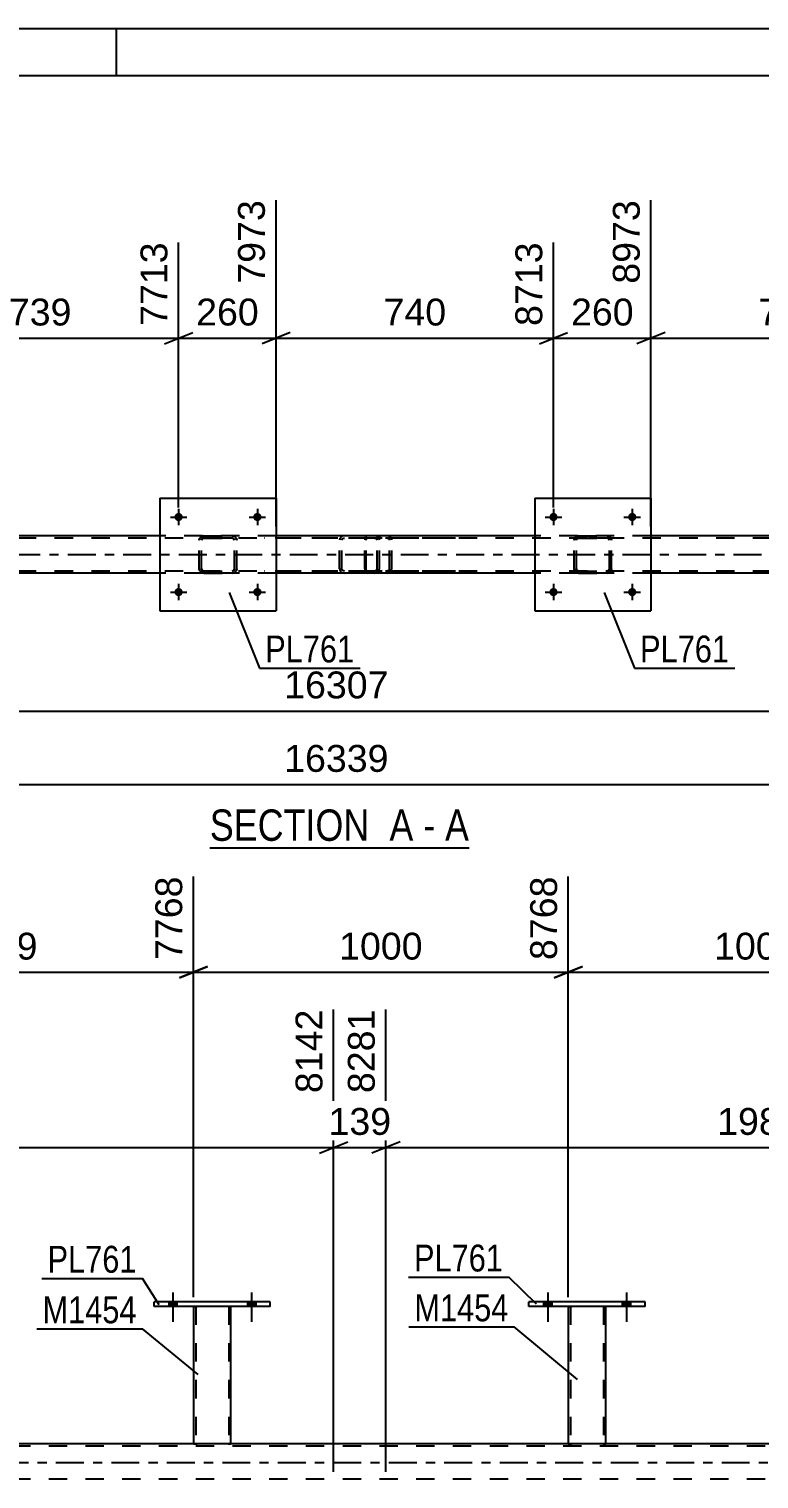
# Model space of a CAD drawing. Header units: millimetres. Extents: x 0 to 841, y 0 to 594.
# Drawn here: x 411.7 to 489.5, y 439.5 to 594 of the extents above; entities that cross this region are included whole.
import ezdxf

# ---------------------------------------------------------------- set-up
doc = ezdxf.new("R2010")
doc.units = ezdxf.units.MM
doc.linetypes.add('DXK_LINE_DOT2', pattern=[3.9198, 1.9599, -1.9599])
doc.linetypes.add('DXK_LINE_DOT3', pattern=[5.9187, 2.979, -0.9799, 0.9799, -0.9799])
doc.styles.add('Arial', font='ARIAL.TTF', dxfattribs={"height": 0.2})
doc.styles.add('Arial Narrow', font='ARIALN.TTF', dxfattribs={"height": 0.2})

# ---------------------------------------------------------------- blocks, each defined once
blk = doc.blocks.new('Unknown-318895815-1115')
at = {"color": 5, "linetype": 'Continuous'}
for p, q in [((841, 594), (0, 594)), ((421, 589), (421, 594)), ((836, 589), (5, 589))]:
    blk.add_line(p, q, dxfattribs=at)
blk = doc.blocks.new('Unknown-318895815-12 - 1938')
at = {"color": 6, "linetype": 'Continuous'}
blk.add_line((430.95, 506.73), (458.6, 506.73), dxfattribs=at)
at = {"color": 0, "linetype": 'Continuous'}
for points in [[(449.06, 507.48), (449.06, 510.98), (430.95, 510.98), (430.95, 507.48)], [(452.67, 507.48), (452.67, 510.98), (450.11, 510.98), (450.11, 507.48)], [(454.99, 507.48), (454.99, 510.98), (453.72, 510.98), (453.72, 507.48)], [(458.6, 507.48), (458.6, 510.98), (456.04, 510.98), (456.04, 507.48)]]:
    blk.add_wipeout(points, dxfattribs=at)
at = {"color": 7, "linetype": 'Continuous', "style": 'Arial Narrow'}
for s, p in [('SECTION ', (430.95, 507.48)), ('A', (450.11, 507.48)), ('A', (456.04, 507.48)), ('-', (453.72, 507.48))]:
    blk.add_text(s, height=3.34, dxfattribs=at).set_placement(p)
blk = doc.blocks.new('Part-318895815-3009 - 2943')
at = {"color": 2, "linetype": 'Continuous'}
for p, q in [((425, 457.86), (425, 458.34)), ((437.4, 458.34), (425, 458.34)), ((437.4, 457.86), (425, 457.86)), ((437.4, 457.86), (437.4, 458.34))]:
    blk.add_line(p, q, dxfattribs=at)
blk = doc.blocks.new('Part-318895815-3004 - 2943')
at = {"color": 2, "linetype": 'Continuous'}
for p, q in [((469.19, 457.86), (469.19, 443.22)), ((473.19, 443.22), (473.19, 457.86)), ((469.19, 443.22), (469.22, 443.22)), ((469.33, 443.22), (469.22, 443.22)), ((469.48, 443.22), (469.33, 443.22)), ((472.89, 443.22), (469.48, 443.22)), ((473.05, 443.22), (472.89, 443.22)), ((473.15, 443.22), (473.05, 443.22)), ((473.15, 443.22), (473.18, 443.22))]:
    blk.add_line(p, q, dxfattribs=at)
at = {"color": 7, "linetype": 'DXK_LINE_DOT2'}
for p, q in [((469.19, 457.86), (469.19, 457.86)), ((469.19, 457.86), (469.19, 457.86)), ((469.19, 457.86), (469.19, 457.86)), ((469.22, 457.86), (469.19, 457.86)), ((469.19, 457.86), (469.22, 457.86)), ((469.33, 457.86), (469.22, 457.86)), ((469.22, 457.86), (469.33, 457.86)), ((469.48, 457.86), (469.33, 457.86)), ((469.33, 457.86), (469.48, 457.86)), ((469.43, 457.86), (469.43, 457.86)), ((469.43, 457.86), (469.43, 443.22)), ((469.44, 457.86), (469.43, 457.86)), ((469.43, 457.86), (469.44, 457.86)), ((469.5, 457.86), (469.44, 457.86)), ((469.44, 457.86), (469.5, 457.86)), ((472.89, 457.86), (469.48, 457.86)), ((472.89, 457.86), (469.48, 457.86)), ((472.8, 457.86), (469.5, 457.86)), ((469.5, 457.86), (469.57, 457.86)), ((472.88, 457.86), (469.57, 457.86)), ((472.88, 457.86), (472.8, 457.86)), ((472.93, 457.86), (472.88, 457.86)), ((472.88, 457.86), (472.93, 457.86)), ((472.89, 457.86), (473.05, 457.86)), ((473.05, 457.86), (472.89, 457.86)), ((472.95, 457.86), (472.93, 457.86)), ((472.93, 457.86), (472.95, 457.86)), ((472.95, 457.86), (472.95, 457.86)), ((472.95, 457.86), (472.95, 443.22)), ((473.05, 457.86), (473.15, 457.86)), ((473.15, 457.86), (473.05, 457.86)), ((473.15, 457.86), (473.19, 457.86)), ((473.19, 457.86), (473.15, 457.86)), ((473.19, 457.86), (473.19, 457.86)), ((473.19, 457.86), (473.19, 457.86)), ((473.19, 457.86), (473.19, 457.86)), ((469.19, 443.22), (469.19, 443.22)), ((469.19, 443.22), (469.19, 443.22)), ((469.19, 443.22), (469.19, 443.22)), ((469.19, 443.22), (469.22, 443.22)), ((469.22, 443.22), (469.33, 443.22)), ((469.33, 443.22), (469.48, 443.22)), ((469.44, 443.22), (469.43, 443.22)), ((469.43, 443.22), (469.44, 443.22)), ((469.5, 443.22), (469.44, 443.22)), ((469.44, 443.22), (469.48, 443.22)), ((472.89, 443.22), (469.48, 443.22)), ((469.48, 443.22), (469.5, 443.22)), ((472.8, 443.22), (469.5, 443.22)), ((469.5, 443.22), (469.57, 443.22)), ((472.93, 443.22), (469.57, 443.22)), ((472.88, 443.22), (472.8, 443.22)), ((472.93, 443.22), (472.88, 443.22)), ((472.89, 443.22), (473.05, 443.22)), ((472.95, 443.22), (472.93, 443.22)), ((472.93, 443.22), (472.95, 443.22)), ((473.05, 443.22), (473.15, 443.22)), ((473.15, 443.22), (473.19, 443.22)), ((473.18, 443.22), (473.19, 443.22)), ((473.19, 443.22), (473.19, 443.22)), ((473.19, 443.22), (473.19, 443.22)), ((473.19, 443.22), (473.19, 443.22))]:
    blk.add_line(p, q, dxfattribs=at)
blk = doc.blocks.new('Part-318895815-3373 - 2943')
at = {"color": 2, "linetype": 'Continuous'}
for p, q in [((464.99, 457.86), (464.99, 458.34)), ((477.39, 458.34), (464.99, 458.34)), ((477.39, 457.86), (464.99, 457.86)), ((477.39, 457.86), (477.39, 458.34))]:
    blk.add_line(p, q, dxfattribs=at)
blk = doc.blocks.new('Bolt-318895815-3330 - 2943')
at = {"linetype": 'Continuous'}
for points in [[(466.55, 457.86), (467.43, 457.86), (467.43, 458.34), (466.55, 458.34)], [(474.95, 457.86), (475.83, 457.86), (475.83, 458.34), (474.95, 458.34)]]:
    blk.add_hatch(color=1, dxfattribs=at).paths.add_polyline_path(points)
at = {"color": 1, "linetype": 'Continuous'}
for p, q in [((466.99, 459.34), (466.99, 456.22)), ((475.39, 459.34), (475.39, 456.22)), ((466.55, 458.34), (466.55, 457.86)), ((467.43, 458.34), (467.43, 457.86)), ((474.95, 458.34), (474.95, 457.86)), ((475.83, 458.34), (475.83, 457.86))]:
    blk.add_line(p, q, dxfattribs=at)
blk = doc.blocks.new('Part-318895815-3314 - 2943')
at = {"color": 7, "linetype": 'DXK_LINE_DOT2'}
for p, q in [((725.39, 442.98), (136.35, 442.98)), ((433.2, 443.22), (429.2, 443.22)), ((473.19, 443.22), (469.19, 443.22)), ((725.39, 439.46), (136.35, 439.46))]:
    blk.add_line(p, q, dxfattribs=at)
at = {"color": 2, "linetype": 'Continuous'}
for p, q in [((429.2, 443.22), (393.25, 443.22)), ((469.19, 443.22), (433.2, 443.22)), ((509.19, 443.22), (473.19, 443.22))]:
    blk.add_line(p, q, dxfattribs=at)
at = {"color": 7, "linetype": 'DXK_LINE_DOT3'}
blk.add_line((136.35, 441.22), (725.39, 441.22), dxfattribs=at)
blk = doc.blocks.new('Bolt-318895815-3325 - 2943')
at = {"linetype": 'Continuous'}
for points in [[(466.55, 457.86), (467.43, 457.86), (467.43, 458.34), (466.55, 458.34)], [(474.95, 457.86), (475.83, 457.86), (475.83, 458.34), (474.95, 458.34)]]:
    blk.add_hatch(color=1, dxfattribs=at).paths.add_polyline_path(points)
at = {"color": 1, "linetype": 'Continuous'}
for p, q in [((466.99, 459.34), (466.99, 456.22)), ((475.39, 459.34), (475.39, 456.22)), ((466.55, 458.34), (466.55, 457.86)), ((467.43, 458.34), (467.43, 457.86)), ((474.95, 458.34), (474.95, 457.86)), ((475.83, 458.34), (475.83, 457.86))]:
    blk.add_line(p, q, dxfattribs=at)
blk = doc.blocks.new('Bolt-318895815-3329 - 2943')
at = {"linetype": 'Continuous'}
for points in [[(426.56, 457.86), (427.44, 457.86), (427.44, 458.34), (426.56, 458.34)], [(434.96, 457.86), (435.84, 457.86), (435.84, 458.34), (434.96, 458.34)]]:
    blk.add_hatch(color=1, dxfattribs=at).paths.add_polyline_path(points)
at = {"color": 1, "linetype": 'Continuous'}
for p, q in [((427, 459.34), (427, 456.22)), ((435.4, 459.34), (435.4, 456.22)), ((426.56, 458.34), (426.56, 457.86)), ((427.44, 458.34), (427.44, 457.86)), ((434.96, 458.34), (434.96, 457.86)), ((435.84, 458.34), (435.84, 457.86))]:
    blk.add_line(p, q, dxfattribs=at)
blk = doc.blocks.new('Bolt-318895815-3341 - 2943')
at = {"linetype": 'Continuous'}
for points in [[(426.56, 457.86), (427.44, 457.86), (427.44, 458.34), (426.56, 458.34)], [(434.96, 457.86), (435.84, 457.86), (435.84, 458.34), (434.96, 458.34)]]:
    blk.add_hatch(color=1, dxfattribs=at).paths.add_polyline_path(points)
at = {"color": 1, "linetype": 'Continuous'}
for p, q in [((427, 459.34), (427, 456.22)), ((435.4, 459.34), (435.4, 456.22)), ((426.56, 458.34), (426.56, 457.86)), ((427.44, 458.34), (427.44, 457.86)), ((434.96, 458.34), (434.96, 457.86)), ((435.84, 458.34), (435.84, 457.86))]:
    blk.add_line(p, q, dxfattribs=at)
blk = doc.blocks.new('Part-318895815-3358 - 2943')
at = {"color": 2, "linetype": 'Continuous'}
for p, q in [((429.2, 457.86), (429.2, 443.22)), ((433.2, 443.22), (433.2, 457.86)), ((429.21, 443.22), (429.23, 443.22)), ((429.34, 443.22), (429.23, 443.22)), ((429.49, 443.22), (429.34, 443.22)), ((432.9, 443.22), (429.49, 443.22)), ((433.06, 443.22), (432.9, 443.22)), ((433.16, 443.22), (433.06, 443.22)), ((433.16, 443.22), (433.19, 443.22))]:
    blk.add_line(p, q, dxfattribs=at)
at = {"color": 7, "linetype": 'DXK_LINE_DOT2'}
for p, q in [((429.2, 457.86), (429.2, 457.86)), ((429.2, 457.86), (429.2, 457.86)), ((429.2, 457.86), (429.2, 457.86)), ((429.23, 457.86), (429.2, 457.86)), ((429.2, 457.86), (429.23, 457.86)), ((429.34, 457.86), (429.23, 457.86)), ((429.23, 457.86), (429.34, 457.86)), ((429.49, 457.86), (429.34, 457.86)), ((429.34, 457.86), (429.49, 457.86)), ((429.44, 457.86), (429.44, 457.86)), ((429.44, 457.86), (429.44, 443.22)), ((429.46, 457.86), (429.44, 457.86)), ((429.44, 457.86), (429.46, 457.86)), ((429.51, 457.86), (429.46, 457.86)), ((429.46, 457.86), (429.51, 457.86)), ((432.9, 457.86), (429.49, 457.86)), ((432.9, 457.86), (429.49, 457.86)), ((432.81, 457.86), (429.51, 457.86)), ((429.51, 457.86), (429.59, 457.86)), ((432.89, 457.86), (429.59, 457.86)), ((432.89, 457.86), (432.81, 457.86)), ((432.94, 457.86), (432.89, 457.86)), ((432.89, 457.86), (432.94, 457.86)), ((432.9, 457.86), (433.06, 457.86)), ((433.06, 457.86), (432.9, 457.86)), ((432.96, 457.86), (432.94, 457.86)), ((432.94, 457.86), (432.96, 457.86)), ((432.96, 457.86), (432.96, 457.86)), ((432.96, 457.86), (432.96, 443.22)), ((433.06, 457.86), (433.16, 457.86)), ((433.16, 457.86), (433.06, 457.86)), ((433.16, 457.86), (433.2, 457.86)), ((433.2, 457.86), (433.16, 457.86)), ((433.2, 457.86), (433.2, 457.86)), ((433.2, 457.86), (433.2, 457.86)), ((433.2, 457.86), (433.2, 457.86)), ((429.2, 443.22), (429.2, 443.22)), ((429.2, 443.22), (429.2, 443.22)), ((429.2, 443.22), (429.21, 443.22)), ((429.2, 443.22), (429.23, 443.22)), ((429.23, 443.22), (429.34, 443.22)), ((429.34, 443.22), (429.49, 443.22)), ((429.46, 443.22), (429.44, 443.22)), ((429.44, 443.22), (429.46, 443.22)), ((429.51, 443.22), (429.46, 443.22)), ((429.46, 443.22), (429.49, 443.22)), ((432.9, 443.22), (429.49, 443.22)), ((429.49, 443.22), (429.51, 443.22)), ((432.81, 443.22), (429.51, 443.22)), ((429.51, 443.22), (429.59, 443.22)), ((432.94, 443.22), (429.59, 443.22)), ((432.89, 443.22), (432.81, 443.22)), ((432.94, 443.22), (432.89, 443.22)), ((432.9, 443.22), (433.06, 443.22)), ((432.96, 443.22), (432.94, 443.22)), ((432.94, 443.22), (432.96, 443.22)), ((433.06, 443.22), (433.16, 443.22)), ((433.16, 443.22), (433.2, 443.22)), ((433.19, 443.22), (433.2, 443.22)), ((433.2, 443.22), (433.2, 443.22)), ((433.2, 443.22), (433.2, 443.22)), ((433.2, 443.22), (433.2, 443.22))]:
    blk.add_line(p, q, dxfattribs=at)
blk = doc.blocks.new('Part-318895815-1985 - 1938')
at = {"color": 7, "linetype": 'DXK_LINE_DOT2'}
for p, q in [((429.82, 539.51), (429.86, 539.7)), ((429.86, 539.7), (429.82, 539.51)), ((429.82, 536.47), (429.82, 539.51)), ((430.08, 539.61), (430.06, 539.51)), ((430.06, 539.51), (430.08, 539.6)), ((430.06, 536.47), (430.06, 539.51)), ((430.08, 539.6), (430.13, 539.68)), ((430.13, 539.68), (430.08, 539.61)), ((430.12, 539.96), (430.3, 539.99)), ((430.3, 539.99), (430.12, 539.96)), ((430.21, 539.74), (430.13, 539.68)), ((430.13, 539.68), (430.21, 539.73)), ((430.21, 539.73), (430.3, 539.75)), ((430.3, 539.75), (430.21, 539.74)), ((430.3, 539.99), (433.34, 539.99)), ((430.3, 539.99), (430.3, 539.99)), ((430.3, 539.99), (433.34, 539.99)), ((430.3, 539.75), (433.34, 539.75)), ((430.3, 539.75), (430.3, 539.75)), ((433.34, 539.75), (430.3, 539.75)), ((433.34, 539.99), (433.34, 539.99)), ((433.34, 539.99), (433.53, 539.96)), ((433.53, 539.96), (433.34, 539.99)), ((433.34, 539.75), (433.34, 539.75)), ((433.34, 539.75), (433.43, 539.73)), ((433.43, 539.74), (433.34, 539.75)), ((433.51, 539.68), (433.43, 539.74)), ((433.43, 539.73), (433.51, 539.68)), ((433.51, 539.68), (433.56, 539.6)), ((433.56, 539.61), (433.51, 539.68)), ((433.58, 539.51), (433.56, 539.61)), ((433.56, 539.6), (433.58, 539.51)), ((433.58, 536.47), (433.58, 539.51)), ((433.79, 539.7), (433.82, 539.51)), ((433.82, 539.51), (433.79, 539.7)), ((433.82, 536.47), (433.82, 539.51)), ((429.86, 536.29), (429.82, 536.47)), ((429.82, 536.47), (429.86, 536.29)), ((430.08, 536.38), (430.06, 536.47)), ((430.06, 536.47), (430.08, 536.38)), ((430.13, 536.3), (430.08, 536.38)), ((430.08, 536.38), (430.13, 536.3)), ((430.21, 536.25), (430.13, 536.3)), ((430.13, 536.3), (430.21, 536.25)), ((430.3, 536.23), (430.21, 536.25)), ((430.21, 536.25), (430.3, 536.23)), ((433.43, 536.25), (433.34, 536.23)), ((433.34, 536.23), (433.43, 536.25)), ((433.51, 536.3), (433.43, 536.25)), ((433.43, 536.25), (433.51, 536.3)), ((433.56, 536.38), (433.51, 536.3)), ((433.51, 536.3), (433.56, 536.38)), ((433.58, 536.47), (433.56, 536.38)), ((433.56, 536.38), (433.58, 536.47)), ((433.82, 536.47), (433.79, 536.29)), ((433.79, 536.29), (433.82, 536.47)), ((430.3, 535.99), (430.12, 536.03)), ((430.12, 536.03), (430.3, 535.99)), ((430.3, 536.23), (433.34, 536.23)), ((430.3, 536.23), (430.3, 536.23)), ((430.3, 536.23), (433.34, 536.23)), ((430.3, 535.99), (433.34, 535.99)), ((430.3, 535.99), (430.3, 535.99)), ((430.3, 535.99), (433.34, 535.99)), ((433.34, 536.23), (433.34, 536.23)), ((433.53, 536.03), (433.34, 535.99)), ((433.34, 535.99), (433.53, 536.03)), ((433.34, 535.99), (433.34, 535.99))]:
    blk.add_line(p, q, dxfattribs=at)
at = {"color": 7, "linetype": 'DXK_LINE_DOT3'}
blk.add_line((431.82, 537.99), (431.82, 537.99), dxfattribs=at)
at = {"color": 7, "linetype": 'DXK_LINE_DOT2'}
for centre, start, end in [((430.3, 539.51), 112.5, 157.5), ((430.3, 539.51), 112.5, 157.5), ((433.34, 539.51), 22.5, 67.5), ((433.34, 539.51), 22.5, 67.5), ((430.3, 536.47), 202.5, 247.5), ((430.3, 536.47), 202.5, 247.5), ((433.34, 536.47), 292.5, 337.5), ((433.34, 536.47), 292.5, 337.5)]:
    blk.add_arc(centre, 0.48, start, end, dxfattribs=at)
blk = doc.blocks.new('Part-318895815-1990 - 1938')
at = {"color": 2, "linetype": 'Continuous'}
for p, q in [((425.62, 543.99), (425.62, 531.99)), ((425.62, 543.99), (438.02, 543.99)), ((438.02, 543.99), (438.02, 531.99)), ((425.62, 531.99), (438.02, 531.99))]:
    blk.add_line(p, q, dxfattribs=at)
blk = doc.blocks.new('Part-318895815-2102 - 1938')
at = {"color": 7, "linetype": 'DXK_LINE_DOT2'}
for p, q in [((726.02, 539.75), (137.62, 539.75)), ((438.02, 539.99), (425.62, 539.99)), ((478.01, 539.99), (465.61, 539.99)), ((726.02, 536.23), (137.62, 536.23)), ((438.02, 535.99), (425.62, 535.99)), ((478.01, 535.99), (465.61, 535.99))]:
    blk.add_line(p, q, dxfattribs=at)
at = {"color": 2, "linetype": 'Continuous'}
for p, q in [((425.62, 539.99), (398.07, 539.99)), ((465.61, 539.99), (438.02, 539.99)), ((505.62, 539.99), (478.01, 539.99)), ((425.62, 535.99), (398.07, 535.99)), ((465.61, 535.99), (438.02, 535.99)), ((505.62, 535.99), (478.01, 535.99))]:
    blk.add_line(p, q, dxfattribs=at)
at = {"color": 7, "linetype": 'DXK_LINE_DOT3'}
blk.add_line((137.62, 537.99), (726.02, 537.99), dxfattribs=at)
blk = doc.blocks.new('Part-318895815-1991 - 1938')
at = {"color": 7, "linetype": 'DXK_LINE_DOT2'}
for p, q in [((448.53, 539.99), (436.76, 539.99)), ((448.53, 539.75), (436.76, 539.75)), ((444.82, 539.7), (444.79, 539.51)), ((444.79, 536.47), (444.79, 539.51)), ((445.04, 539.51), (445.06, 539.61)), ((445.04, 536.47), (445.04, 539.51)), ((445.06, 539.61), (445.12, 539.68)), ((445.3, 539.99), (445.1, 539.96)), ((445.12, 539.68), (445.2, 539.74)), ((445.2, 539.74), (445.3, 539.75)), ((448.73, 539.96), (448.53, 539.99)), ((448.53, 539.75), (448.63, 539.74)), ((448.63, 539.74), (448.71, 539.68)), ((448.71, 539.68), (448.77, 539.61)), ((448.77, 539.61), (448.79, 539.51)), ((448.79, 536.47), (448.79, 539.51)), ((449.04, 539.51), (449, 539.7)), ((449.04, 536.47), (449.04, 539.51)), ((444.79, 536.47), (444.81, 536.38)), ((444.81, 536.38), (444.82, 536.29)), ((445.06, 536.38), (445.04, 536.47)), ((445.12, 536.3), (445.06, 536.38)), ((445.2, 536.25), (445.12, 536.3)), ((445.3, 536.23), (445.2, 536.25)), ((448.63, 536.25), (448.53, 536.23)), ((448.71, 536.3), (448.63, 536.25)), ((448.77, 536.38), (448.71, 536.3)), ((448.79, 536.47), (448.77, 536.38)), ((449, 536.29), (449.02, 536.38)), ((449.02, 536.38), (449.04, 536.47)), ((448.53, 536.23), (436.76, 536.23)), ((448.53, 535.99), (436.76, 535.99)), ((445.1, 536.03), (445.3, 535.99)), ((448.53, 535.99), (448.73, 536.03))]:
    blk.add_line(p, q, dxfattribs=at)
for centre, start, end in [((445.28, 539.49), 110.7583, 155.68), ((448.55, 539.49), 24.32, 69.2417), ((445.28, 536.49), 204.32, 249.2417), ((448.55, 536.49), 290.7583, 335.68)]:
    blk.add_arc(centre, 0.496, start, end, dxfattribs=at)
blk = doc.blocks.new('Part-318895815-2115 - 1938')
at = {"color": 7, "linetype": 'DXK_LINE_DOT2'}
for p, q in [((447.52, 539.7), (447.5, 539.51)), ((447.5, 536.47), (447.5, 539.51)), ((447.57, 539.85), (447.52, 539.7)), ((447.66, 539.96), (447.57, 539.85)), ((447.63, 539.51), (447.64, 539.61)), ((447.63, 536.47), (447.63, 539.51)), ((447.64, 539.61), (447.67, 539.68)), ((447.77, 539.99), (447.66, 539.96)), ((447.67, 539.68), (447.71, 539.74)), ((447.71, 539.74), (447.77, 539.75)), ((457.17, 539.99), (447.77, 539.99)), ((457.17, 539.75), (447.77, 539.75)), ((449.04, 539.99), (449.04, 539.75)), ((450.05, 539.96), (449.86, 539.99)), ((449.86, 539.75), (449.95, 539.74)), ((449.95, 539.74), (450.04, 539.68)), ((450.04, 539.68), (450.09, 539.61)), ((450.09, 539.61), (450.11, 539.51)), ((450.11, 536.47), (450.11, 539.51)), ((450.36, 539.51), (450.32, 539.7)), ((450.36, 536.47), (450.36, 539.51)), ((447.5, 536.47), (447.52, 536.29)), ((447.52, 536.29), (447.57, 536.13)), ((447.64, 536.38), (447.63, 536.47)), ((447.67, 536.3), (447.64, 536.38)), ((447.71, 536.25), (447.67, 536.3)), ((447.77, 536.23), (447.71, 536.25)), ((449.95, 536.25), (449.86, 536.23)), ((450.04, 536.3), (449.95, 536.25)), ((450.09, 536.38), (450.04, 536.3)), ((450.11, 536.47), (450.09, 536.38)), ((450.32, 536.29), (450.34, 536.38)), ((450.34, 536.38), (450.36, 536.47)), ((447.57, 536.13), (447.66, 536.03)), ((447.66, 536.03), (447.77, 535.99)), ((457.17, 536.23), (447.77, 536.23)), ((457.17, 535.99), (447.77, 535.99)), ((449.04, 535.99), (449.04, 536.23)), ((449.86, 535.99), (450.05, 536.03))]:
    blk.add_line(p, q, dxfattribs=at)
for centre, start, end in [((449.87, 539.5), 23.8494, 68.8059), ((449.87, 536.49), 291.1941, 336.1506)]:
    blk.add_arc(centre, 0.492, start, end, dxfattribs=at)
blk = doc.blocks.new('Part-318895815-2038 - 1938')
at = {"color": 7, "linetype": 'DXK_LINE_DOT2'}
for p, q in [((469.81, 539.51), (469.85, 539.7)), ((469.85, 539.7), (469.81, 539.51)), ((469.81, 536.47), (469.81, 539.51)), ((470.07, 539.61), (470.05, 539.51)), ((470.05, 539.51), (470.07, 539.6)), ((470.05, 536.47), (470.05, 539.51)), ((470.07, 539.6), (470.12, 539.68)), ((470.12, 539.68), (470.07, 539.61)), ((470.11, 539.96), (470.29, 539.99)), ((470.29, 539.99), (470.11, 539.96)), ((470.2, 539.74), (470.12, 539.68)), ((470.12, 539.68), (470.2, 539.73)), ((470.2, 539.73), (470.29, 539.75)), ((470.29, 539.75), (470.2, 539.74)), ((470.29, 539.99), (473.33, 539.99)), ((470.29, 539.99), (470.29, 539.99)), ((470.29, 539.99), (473.33, 539.99)), ((470.29, 539.75), (473.33, 539.75)), ((470.29, 539.75), (470.29, 539.75)), ((473.33, 539.75), (470.29, 539.75)), ((473.33, 539.99), (473.33, 539.99)), ((473.33, 539.99), (473.52, 539.96)), ((473.52, 539.96), (473.33, 539.99)), ((473.33, 539.75), (473.33, 539.75)), ((473.33, 539.75), (473.42, 539.73)), ((473.42, 539.74), (473.33, 539.75)), ((473.5, 539.68), (473.42, 539.74)), ((473.42, 539.73), (473.5, 539.68)), ((473.5, 539.68), (473.55, 539.6)), ((473.55, 539.61), (473.5, 539.68)), ((473.57, 539.51), (473.55, 539.61)), ((473.55, 539.6), (473.57, 539.51)), ((473.57, 536.47), (473.57, 539.51)), ((473.77, 539.7), (473.81, 539.51)), ((473.81, 539.51), (473.77, 539.7)), ((473.81, 536.47), (473.81, 539.51)), ((469.85, 536.29), (469.81, 536.47)), ((469.81, 536.47), (469.85, 536.29)), ((470.07, 536.38), (470.05, 536.47)), ((470.05, 536.47), (470.07, 536.38)), ((470.12, 536.3), (470.07, 536.38)), ((470.07, 536.38), (470.12, 536.3)), ((470.2, 536.25), (470.12, 536.3)), ((470.12, 536.3), (470.2, 536.25)), ((470.29, 536.23), (470.2, 536.25)), ((470.2, 536.25), (470.29, 536.23)), ((473.42, 536.25), (473.33, 536.23)), ((473.33, 536.23), (473.42, 536.25)), ((473.5, 536.3), (473.42, 536.25)), ((473.42, 536.25), (473.5, 536.3)), ((473.55, 536.38), (473.5, 536.3)), ((473.5, 536.3), (473.55, 536.38)), ((473.57, 536.47), (473.55, 536.38)), ((473.55, 536.38), (473.57, 536.47)), ((473.81, 536.47), (473.77, 536.29)), ((473.77, 536.29), (473.81, 536.47)), ((470.29, 535.99), (470.11, 536.03)), ((470.11, 536.03), (470.29, 535.99)), ((470.29, 536.23), (473.33, 536.23)), ((470.29, 536.23), (470.29, 536.23)), ((470.29, 536.23), (473.33, 536.23)), ((470.29, 535.99), (473.33, 535.99)), ((470.29, 535.99), (470.29, 535.99)), ((470.29, 535.99), (473.33, 535.99)), ((473.33, 536.23), (473.33, 536.23)), ((473.52, 536.03), (473.33, 535.99)), ((473.33, 535.99), (473.52, 536.03)), ((473.33, 535.99), (473.33, 535.99))]:
    blk.add_line(p, q, dxfattribs=at)
at = {"color": 7, "linetype": 'DXK_LINE_DOT3'}
blk.add_line((471.81, 537.99), (471.81, 537.99), dxfattribs=at)
at = {"color": 7, "linetype": 'DXK_LINE_DOT2'}
for centre, start, end in [((470.29, 539.51), 112.5, 157.5), ((470.29, 539.51), 112.5, 157.5), ((473.33, 539.51), 22.5, 67.5), ((473.33, 539.51), 22.5, 67.5), ((470.29, 536.47), 202.5, 247.5), ((470.29, 536.47), 202.5, 247.5), ((473.33, 536.47), 292.5, 337.5), ((473.33, 536.47), 292.5, 337.5)]:
    blk.add_arc(centre, 0.48, start, end, dxfattribs=at)
blk = doc.blocks.new('Part-318895815-2056 - 1938')
at = {"color": 2, "linetype": 'Continuous'}
for p, q in [((465.61, 543.99), (465.61, 531.99)), ((465.61, 543.99), (478.01, 543.99)), ((478.01, 543.99), (478.01, 531.99)), ((465.61, 531.99), (478.01, 531.99))]:
    blk.add_line(p, q, dxfattribs=at)
blk = doc.blocks.new('Bolt-318895815-2172 - 1938')
at = {"linetype": 'Continuous'}
for points in [[(468.05, 541.99, -1), (467.17, 541.99, -1)], [(476.45, 541.99, -1), (475.57, 541.99, -1)]]:
    blk.add_hatch(color=1, dxfattribs=at).paths.add_polyline_path(points)
at = {"color": 1, "linetype": 'Continuous'}
for p, q in [((467.61, 542.87), (467.61, 541.11)), ((476.01, 542.87), (476.01, 541.11)), ((466.73, 541.99), (468.49, 541.99)), ((475.13, 541.99), (476.89, 541.99))]:
    blk.add_line(p, q, dxfattribs=at)
blk = doc.blocks.new('Bolt-318895815-2173 - 1938')
at = {"linetype": 'Continuous'}
for points in [[(468.05, 533.99, -1), (467.17, 533.99, -1)], [(476.45, 533.99, -1), (475.57, 533.99, -1)]]:
    blk.add_hatch(color=1, dxfattribs=at).paths.add_polyline_path(points)
at = {"color": 1, "linetype": 'Continuous'}
for p, q in [((467.61, 534.87), (467.61, 533.11)), ((476.01, 534.87), (476.01, 533.11)), ((466.73, 533.99), (468.49, 533.99)), ((475.13, 533.99), (476.89, 533.99))]:
    blk.add_line(p, q, dxfattribs=at)
blk = doc.blocks.new('Bolt-318895815-2174 - 1938')
at = {"linetype": 'Continuous'}
for points in [[(428.06, 541.99, -1), (427.18, 541.99, -1)], [(436.46, 541.99, -1), (435.58, 541.99, -1)]]:
    blk.add_hatch(color=1, dxfattribs=at).paths.add_polyline_path(points)
at = {"color": 1, "linetype": 'Continuous'}
for p, q in [((427.62, 542.87), (427.62, 541.11)), ((436.02, 542.87), (436.02, 541.11)), ((426.74, 541.99), (428.5, 541.99)), ((435.14, 541.99), (436.9, 541.99))]:
    blk.add_line(p, q, dxfattribs=at)
blk = doc.blocks.new('Bolt-318895815-2175 - 1938')
at = {"linetype": 'Continuous'}
for points in [[(428.06, 533.99, -1), (427.18, 533.99, -1)], [(436.46, 533.99, -1), (435.58, 533.99, -1)]]:
    blk.add_hatch(color=1, dxfattribs=at).paths.add_polyline_path(points)
at = {"color": 1, "linetype": 'Continuous'}
for p, q in [((427.62, 534.87), (427.62, 533.11)), ((436.02, 534.87), (436.02, 533.11)), ((426.74, 533.99), (428.5, 533.99)), ((435.14, 533.99), (436.9, 533.99))]:
    blk.add_line(p, q, dxfattribs=at)
blk = doc.blocks.new('StraightDimension-318895815-11066 - 2943')
at = {"color": 7, "linetype": 'Continuous'}
for p, q in [((429.2, 458.86), (429.2, 503.66)), ((469.19, 458.86), (469.19, 503.66)), ((430.7, 494.07), (427.7, 492.87)), ((429.2, 493.47), (469.19, 493.47)), ((467.69, 492.87), (470.69, 494.07))]:
    blk.add_line(p, q, dxfattribs=at)
at = {"color": 0, "linetype": 'Continuous'}
blk.add_wipeout([(468.59, 504.26), (464.39, 504.26), (464.39, 494.17), (468.59, 494.17)], dxfattribs=at)
at = {"color": 0}
blk.add_wipeout([(454.24, 494.22), (454.24, 498.42), (444.14, 498.42), (444.14, 494.22)], dxfattribs=at)
at = {"color": 3, "linetype": 'Continuous', "style": 'Arial'}
blk.add_text('8768', height=2.865, rotation=90.0002, dxfattribs=at).set_placement((467.99, 494.77))
at = {"color": 3, "style": 'Arial'}
blk.add_text('1000', height=2.865, dxfattribs=at).set_placement((444.74, 494.82))
blk = doc.blocks.new('StraightDimension-318895815-11067 - 2943')
at = {"color": 7, "linetype": 'Continuous'}
for p, q in [((389.25, 458.86), (389.25, 503.66)), ((429.2, 458.86), (429.2, 503.66)), ((390.75, 494.07), (387.75, 492.87)), ((389.25, 493.47), (429.2, 493.47)), ((427.7, 492.87), (430.7, 494.07))]:
    blk.add_line(p, q, dxfattribs=at)
at = {"color": 0, "linetype": 'Continuous'}
blk.add_wipeout([(428.6, 504.26), (424.4, 504.26), (424.4, 494.17), (428.6, 494.17)], dxfattribs=at)
at = {"color": 0}
blk.add_wipeout([(413.16, 494.22), (413.16, 498.42), (405.29, 498.42), (405.29, 494.22)], dxfattribs=at)
at = {"color": 3, "linetype": 'Continuous', "style": 'Arial'}
blk.add_text('7768', height=2.865, rotation=90.0002, dxfattribs=at).set_placement((428, 494.77))
at = {"color": 3, "style": 'Arial'}
blk.add_text('999', height=2.865, dxfattribs=at).set_placement((405.89, 494.82))
blk = doc.blocks.new('StraightDimension-318895815-22856 - 2943')
at = {"color": 7, "linetype": 'Continuous'}
for p, q in [((529.29, 440.22), (529.29, 491.71)), ((449.74, 440.22), (449.74, 489.49)), ((451.24, 475.39), (448.24, 474.19)), ((449.74, 474.79), (529.29, 474.79)), ((527.79, 474.19), (530.79, 475.39))]:
    blk.add_line(p, q, dxfattribs=at)
at = {"color": 0, "linetype": 'Continuous'}
blk.add_wipeout([(528.69, 492.31), (524.49, 492.31), (524.49, 479.99), (528.69, 479.99)], dxfattribs=at)
at = {"color": 0}
blk.add_wipeout([(494.56, 475.54), (494.56, 479.74), (484.47, 479.74), (484.47, 475.54)], dxfattribs=at)
at = {"color": 3, "linetype": 'Continuous', "style": 'Arial'}
blk.add_text('10270', height=2.865, rotation=90.0002, dxfattribs=at).set_placement((528.09, 480.59))
at = {"color": 3, "style": 'Arial'}
blk.add_text('1989', height=2.865, dxfattribs=at).set_placement((485.07, 476.14))
blk = doc.blocks.new('StraightDimension-318895815-22858 - 2943')
at = {"color": 7, "linetype": 'Continuous'}
for p, q in [((364.6, 440.22), (364.6, 489.49)), ((444.16, 440.22), (444.16, 489.49)), ((366.1, 475.39), (363.1, 474.19)), ((364.6, 474.79), (444.16, 474.79)), ((442.66, 474.19), (445.66, 475.39))]:
    blk.add_line(p, q, dxfattribs=at)
at = {"color": 0, "linetype": 'Continuous'}
blk.add_wipeout([(443.56, 490.09), (439.36, 490.09), (439.36, 479.99), (443.56, 479.99)], dxfattribs=at)
at = {"color": 0}
blk.add_wipeout([(409.43, 475.54), (409.43, 479.74), (399.33, 479.74), (399.33, 475.54)], dxfattribs=at)
at = {"color": 3, "linetype": 'Continuous', "style": 'Arial'}
blk.add_text('8142', height=2.865, rotation=90.0002, dxfattribs=at).set_placement((442.96, 480.59))
at = {"color": 3, "style": 'Arial'}
blk.add_text('1989', height=2.865, dxfattribs=at).set_placement((399.93, 476.14))
blk = doc.blocks.new('StraightDimension-318895815-11065 - 2943')
at = {"color": 7, "linetype": 'Continuous'}
for p, q in [((469.19, 458.86), (469.19, 503.66)), ((509.19, 458.86), (509.19, 503.66)), ((470.69, 494.07), (467.69, 492.87)), ((469.19, 493.47), (509.19, 493.47)), ((507.69, 492.87), (510.69, 494.07))]:
    blk.add_line(p, q, dxfattribs=at)
at = {"color": 0, "linetype": 'Continuous'}
blk.add_wipeout([(508.59, 504.26), (504.39, 504.26), (504.39, 494.17), (508.59, 494.17)], dxfattribs=at)
at = {"color": 0}
blk.add_wipeout([(494.24, 494.22), (494.24, 498.42), (484.14, 498.42), (484.14, 494.22)], dxfattribs=at)
at = {"color": 3, "linetype": 'Continuous', "style": 'Arial'}
blk.add_text('9768', height=2.865, rotation=90.0002, dxfattribs=at).set_placement((507.99, 494.77))
at = {"color": 3, "style": 'Arial'}
blk.add_text('1000', height=2.865, dxfattribs=at).set_placement((484.74, 494.82))
blk = doc.blocks.new('StraightDimension-318895815-22857 - 2943')
at = {"color": 7, "linetype": 'Continuous'}
for p, q in [((444.16, 440.22), (444.16, 489.49)), ((449.74, 440.22), (449.74, 489.49)), ((442.66, 474.19), (445.66, 475.39)), ((444.16, 474.79), (449.74, 474.79)), ((451.24, 475.39), (448.24, 474.19))]:
    blk.add_line(p, q, dxfattribs=at)
at = {"color": 0}
blk.add_wipeout([(450.88, 475.54), (450.88, 479.74), (443.01, 479.74), (443.01, 475.54)], dxfattribs=at)
at = {"color": 3, "style": 'Arial'}
blk.add_text('139', height=2.865, dxfattribs=at).set_placement((443.61, 476.14))
at = {"color": 0, "linetype": 'Continuous'}
blk.add_wipeout([(449.14, 490.09), (444.94, 490.09), (444.94, 479.99), (449.14, 479.99)], dxfattribs=at)
at = {"color": 3, "linetype": 'Continuous', "style": 'Arial'}
blk.add_text('8281', height=2.865, rotation=90.0002, dxfattribs=at).set_placement((448.54, 480.59))
blk = doc.blocks.new('StraightDimension-318895815-8000 - 1938')
at = {"color": 7, "linetype": 'Continuous'}
for p, q in [((478.01, 540.99), (478.01, 575.74)), ((467.61, 542.99), (467.61, 571.24)), ((466.11, 560.45), (469.11, 561.65)), ((467.61, 561.05), (478.01, 561.05)), ((479.51, 561.65), (476.51, 560.45))]:
    blk.add_line(p, q, dxfattribs=at)
at = {"color": 0}
blk.add_wipeout([(476.75, 561.8), (476.75, 566), (468.88, 566), (468.88, 561.8)], dxfattribs=at)
at = {"color": 3, "style": 'Arial'}
blk.add_text('260', height=2.865, dxfattribs=at).set_placement((469.48, 562.4))
at = {"color": 0, "linetype": 'Continuous'}
blk.add_wipeout([(477.41, 576.34), (473.21, 576.34), (473.21, 566.25), (477.41, 566.25)], dxfattribs=at)
at = {"color": 3, "linetype": 'Continuous', "style": 'Arial'}
blk.add_text('8973', height=2.865, rotation=90.0002, dxfattribs=at).set_placement((476.81, 566.85))
blk = doc.blocks.new('StraightDimension-318895815-2225 - 1938')
at = {"color": 7, "linetype": 'Continuous'}
blk.add_line((129, 521.31), (759.87, 521.31), dxfattribs=at)
at = {"color": 0}
blk.add_wipeout([(450.6, 522.06), (450.6, 526.26), (438.28, 526.26), (438.28, 522.06)], dxfattribs=at)
at = {"color": 3, "style": 'Arial'}
blk.add_text('16307', height=2.865, dxfattribs=at).set_placement((438.88, 522.66))
blk = doc.blocks.new('StraightDimension-318895815-2246 - 1938')
at = {"color": 7, "linetype": 'Continuous'}
blk.add_line((128.36, 513.48), (760.51, 513.48), dxfattribs=at)
at = {"color": 0}
blk.add_wipeout([(450.6, 514.23), (450.6, 518.43), (438.28, 518.43), (438.28, 514.23)], dxfattribs=at)
at = {"color": 3, "style": 'Arial'}
blk.add_text('16339', height=2.865, dxfattribs=at).set_placement((438.88, 514.83))
blk = doc.blocks.new('StraightDimension-318895815-7999 - 1938')
at = {"color": 7, "linetype": 'Continuous'}
for p, q in [((478.01, 540.99), (478.01, 575.74)), ((507.62, 542.99), (507.62, 571.24)), ((479.51, 561.65), (476.51, 560.45)), ((478.01, 561.05), (507.62, 561.05)), ((506.12, 560.45), (509.12, 561.65))]:
    blk.add_line(p, q, dxfattribs=at)
at = {"color": 0, "linetype": 'Continuous'}
blk.add_wipeout([(507.02, 571.84), (502.82, 571.84), (502.82, 561.75), (507.02, 561.75)], dxfattribs=at)
at = {"color": 0}
blk.add_wipeout([(496.75, 561.8), (496.75, 566), (488.88, 566), (488.88, 561.8)], dxfattribs=at)
at = {"color": 3, "linetype": 'Continuous', "style": 'Arial'}
blk.add_text('9713', height=2.865, rotation=90.0002, dxfattribs=at).set_placement((506.42, 562.35))
at = {"color": 3, "style": 'Arial'}
blk.add_text('740', height=2.865, dxfattribs=at).set_placement((489.48, 562.4))
blk = doc.blocks.new('StraightDimension-318895815-8001 - 1938')
at = {"color": 7, "linetype": 'Continuous'}
for p, q in [((438.02, 540.99), (438.02, 575.74)), ((467.61, 542.99), (467.61, 571.24)), ((439.52, 561.65), (436.52, 560.45)), ((438.02, 561.05), (467.61, 561.05)), ((466.11, 560.45), (469.11, 561.65))]:
    blk.add_line(p, q, dxfattribs=at)
at = {"color": 0, "linetype": 'Continuous'}
blk.add_wipeout([(467.01, 571.84), (462.81, 571.84), (462.81, 561.75), (467.01, 561.75)], dxfattribs=at)
at = {"color": 0}
blk.add_wipeout([(456.75, 561.8), (456.75, 566), (448.88, 566), (448.88, 561.8)], dxfattribs=at)
at = {"color": 3, "linetype": 'Continuous', "style": 'Arial'}
blk.add_text('8713', height=2.865, rotation=90.0002, dxfattribs=at).set_placement((466.41, 562.35))
at = {"color": 3, "style": 'Arial'}
blk.add_text('740', height=2.865, dxfattribs=at).set_placement((449.48, 562.4))
blk = doc.blocks.new('StraightDimension-318895815-8002 - 1938')
at = {"color": 7, "linetype": 'Continuous'}
for p, q in [((438.02, 540.99), (438.02, 575.74)), ((427.62, 542.99), (427.62, 571.24)), ((426.12, 560.45), (429.12, 561.65)), ((427.62, 561.05), (438.02, 561.05)), ((439.52, 561.65), (436.52, 560.45))]:
    blk.add_line(p, q, dxfattribs=at)
at = {"color": 0}
blk.add_wipeout([(436.76, 561.8), (436.76, 566), (428.89, 566), (428.89, 561.8)], dxfattribs=at)
at = {"color": 3, "style": 'Arial'}
blk.add_text('260', height=2.865, dxfattribs=at).set_placement((429.49, 562.4))
at = {"color": 0, "linetype": 'Continuous'}
blk.add_wipeout([(437.42, 576.34), (433.22, 576.34), (433.22, 566.25), (437.42, 566.25)], dxfattribs=at)
at = {"color": 3, "linetype": 'Continuous', "style": 'Arial'}
blk.add_text('7973', height=2.865, rotation=90.0002, dxfattribs=at).set_placement((436.82, 566.85))
blk = doc.blocks.new('StraightDimension-318895815-8003 - 1938')
at = {"color": 7, "linetype": 'Continuous'}
for p, q in [((398.07, 540.99), (398.07, 575.74)), ((427.62, 542.99), (427.62, 571.24)), ((399.57, 561.65), (396.57, 560.45)), ((398.07, 561.05), (427.62, 561.05)), ((426.12, 560.45), (429.12, 561.65))]:
    blk.add_line(p, q, dxfattribs=at)
at = {"color": 0, "linetype": 'Continuous'}
blk.add_wipeout([(427.02, 571.84), (422.82, 571.84), (422.82, 561.75), (427.02, 561.75)], dxfattribs=at)
at = {"color": 0}
blk.add_wipeout([(416.78, 561.8), (416.78, 566), (408.91, 566), (408.91, 561.8)], dxfattribs=at)
at = {"color": 3, "linetype": 'Continuous', "style": 'Arial'}
blk.add_text('7713', height=2.865, rotation=90.0002, dxfattribs=at).set_placement((426.42, 562.35))
at = {"color": 3, "style": 'Arial'}
blk.add_text('739', height=2.865, dxfattribs=at).set_placement((409.51, 562.4))
blk = doc.blocks.new('Mark-318895815-3000 - 2943')
at = {"color": 0}
blk.add_wipeout([(462.82, 456.27), (462.82, 459.27), (452.77, 459.27), (452.77, 456.27)], dxfattribs=at)
blk.add_wipeout([(462.82, 456.27), (462.82, 459.27), (452.77, 459.27), (452.77, 456.27)], dxfattribs=at)
at = {"color": 30, "linetype": 'Continuous'}
for p in [(452.17, 455.67), (470.16, 450.08)]:
    blk.add_line(p, (463.42, 455.67), dxfattribs=at)
at = {"color": 3, "style": 'Arial Narrow'}
blk.add_text('M1454', height=2.863, dxfattribs=at).set_placement((452.77, 456.27))
blk = doc.blocks.new('Mark-318895815-3005 - 2943')
at = {"color": 0}
blk.add_wipeout([(423.15, 461.45), (423.15, 464.45), (413.64, 464.45), (413.64, 461.45)], dxfattribs=at)
blk.add_wipeout([(423.15, 461.45), (423.15, 464.45), (413.64, 464.45), (413.64, 461.45)], dxfattribs=at)
at = {"color": 30, "linetype": 'Continuous'}
for p in [(413.04, 460.85), (425.54, 458.01)]:
    blk.add_line(p, (423.75, 460.85), dxfattribs=at)
at = {"color": 3, "style": 'Arial Narrow'}
blk.add_text('PL761', height=2.863, dxfattribs=at).set_placement((413.64, 461.45))
blk = doc.blocks.new('Mark-318895815-3354 - 2943')
at = {"color": 0}
blk.add_wipeout([(423.15, 456.06), (423.15, 459.06), (413.1, 459.06), (413.1, 456.06)], dxfattribs=at)
blk.add_wipeout([(423.15, 456.06), (423.15, 459.06), (413.1, 459.06), (413.1, 456.06)], dxfattribs=at)
at = {"color": 30, "linetype": 'Continuous'}
for p in [(412.5, 455.46), (429.72, 450.61)]:
    blk.add_line(p, (423.75, 455.46), dxfattribs=at)
at = {"color": 3, "style": 'Arial Narrow'}
blk.add_text('M1454', height=2.863, dxfattribs=at).set_placement((413.1, 456.06))
blk = doc.blocks.new('Mark-318895815-3369 - 2943')
at = {"color": 0}
blk.add_wipeout([(462.23, 461.58), (462.23, 464.58), (452.73, 464.58), (452.73, 461.58)], dxfattribs=at)
blk.add_wipeout([(462.23, 461.58), (462.23, 464.58), (452.73, 464.58), (452.73, 461.58)], dxfattribs=at)
at = {"color": 30, "linetype": 'Continuous'}
for p in [(452.13, 460.98), (465.8, 458.08)]:
    blk.add_line(p, (462.83, 460.98), dxfattribs=at)
at = {"color": 3, "style": 'Arial Narrow'}
blk.add_text('PL761', height=2.863, dxfattribs=at).set_placement((452.73, 461.58))
blk = doc.blocks.new('Mark-318895815-1986 - 1938')
at = {"color": 0}
blk.add_wipeout([(446.37, 526.49), (446.37, 529.49), (436.86, 529.49), (436.86, 526.49)], dxfattribs=at)
blk.add_wipeout([(446.37, 526.49), (446.37, 529.49), (436.86, 529.49), (436.86, 526.49)], dxfattribs=at)
at = {"color": 30, "linetype": 'Continuous'}
for p, q in [((433.02, 533.96), (436.26, 525.89)), ((436.26, 525.89), (446.97, 525.89))]:
    blk.add_line(p, q, dxfattribs=at)
at = {"color": 3, "style": 'Arial Narrow'}
blk.add_text('PL761', height=2.863, dxfattribs=at).set_placement((436.86, 526.49))
blk = doc.blocks.new('Mark-318895815-2052 - 1938')
at = {"color": 0}
blk.add_wipeout([(486.36, 526.49), (486.36, 529.49), (476.85, 529.49), (476.85, 526.49)], dxfattribs=at)
blk.add_wipeout([(486.36, 526.49), (486.36, 529.49), (476.85, 529.49), (476.85, 526.49)], dxfattribs=at)
at = {"color": 30, "linetype": 'Continuous'}
for p, q in [((473.01, 533.96), (476.25, 525.89)), ((476.25, 525.89), (486.96, 525.89))]:
    blk.add_line(p, q, dxfattribs=at)
at = {"color": 3, "style": 'Arial Narrow'}
blk.add_text('PL761', height=2.863, dxfattribs=at).set_placement((476.85, 526.49))

msp = doc.modelspace()

# ---------------------------------------------------------------- block references
for name in ['Unknown-318895815-1115', 'Part-318895815-1990 - 1938', 'Part-318895815-2056 - 1938', 'Bolt-318895815-2174 - 1938', 'Bolt-318895815-2172 - 1938', 'Part-318895815-2102 - 1938', 'Part-318895815-1985 - 1938', 'Part-318895815-1991 - 1938', 'Part-318895815-2115 - 1938', 'Part-318895815-2038 - 1938', 'Bolt-318895815-2175 - 1938', 'Bolt-318895815-2173 - 1938', 'Bolt-318895815-3329 - 2943', 'Bolt-318895815-3341 - 2943', 'Bolt-318895815-3330 - 2943', 'Bolt-318895815-3325 - 2943', 'Part-318895815-3009 - 2943', 'Part-318895815-3358 - 2943', 'Part-318895815-3373 - 2943', 'Part-318895815-3004 - 2943', 'Part-318895815-3314 - 2943']:
    msp.add_blockref(name, (0, 0))

# ---------------------------------------------------------------- next in the draw order: block references
for name in ['StraightDimension-318895815-8000 - 1938', 'StraightDimension-318895815-2225 - 1938', 'Unknown-318895815-12 - 1938', 'StraightDimension-318895815-11066 - 2943']:
    msp.add_blockref(name, (0, 0))

# ---------------------------------------------------------------- next in the draw order: block references
for name in ['StraightDimension-318895815-8001 - 1938', 'StraightDimension-318895815-7999 - 1938', 'StraightDimension-318895815-2246 - 1938', 'StraightDimension-318895815-11067 - 2943', 'StraightDimension-318895815-22856 - 2943']:
    msp.add_blockref(name, (0, 0))

# ---------------------------------------------------------------- next in the draw order: block references
for name in ['StraightDimension-318895815-8002 - 1938', 'Mark-318895815-1986 - 1938', 'Mark-318895815-2052 - 1938', 'StraightDimension-318895815-11065 - 2943', 'StraightDimension-318895815-22858 - 2943']:
    msp.add_blockref(name, (0, 0))

# ---------------------------------------------------------------- next in the draw order: block references
for name in ['StraightDimension-318895815-8003 - 1938', 'StraightDimension-318895815-22857 - 2943', 'Mark-318895815-3005 - 2943', 'Mark-318895815-3000 - 2943']:
    msp.add_blockref(name, (0, 0))

# ---------------------------------------------------------------- next in the draw order: block references
for name in ['Mark-318895815-3369 - 2943', 'Mark-318895815-3354 - 2943']:
    msp.add_blockref(name, (0, 0))

doc.saveas('drawing.dxf')
